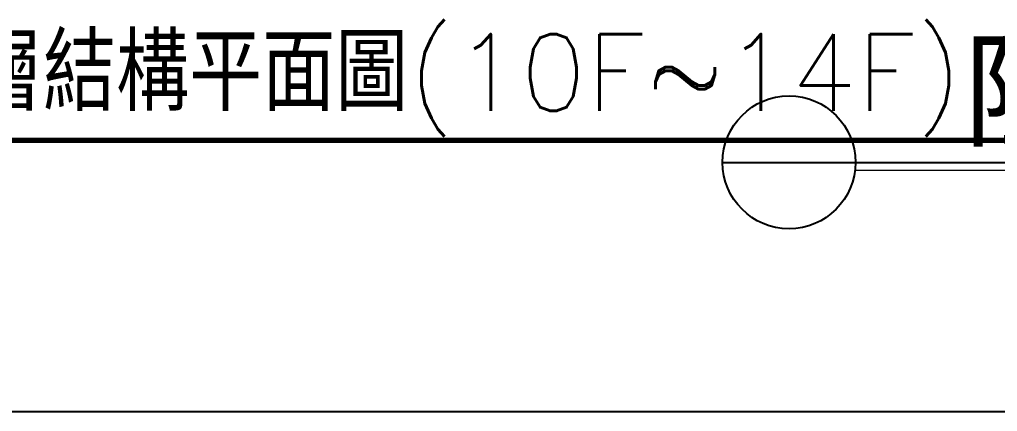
# Model space of a CAD drawing. Header units: millimetres. Extents: x -3377 to 119122, y -22007 to 15479.
# Drawn here: x 65267 to 66411, y 3880 to 4339 of the extents above; entities that cross this region are included whole.
import ezdxf

# ---------------------------------------------------------------- set-up
doc = ezdxf.new("R2010")
doc.units = ezdxf.units.MM
doc.header["$LTSCALE"] = 150
doc.header["$MEASUREMENT"] = 0
doc.layers.get('0').update_dxf_attribs({"plot": 0})
doc.layers.add('5', color=5, linetype='Continuous', lineweight=13)
doc.layers.add('LABEL', color=1, linetype='Continuous', plot=False)
doc.layers.add('S-ARCH', color=252, linetype='Continuous', plot=False)
doc.layers.add('S-TITLE', color=2, linetype='Continuous')
doc.layers.add('TEXT', color=2, linetype='Continuous')
doc.styles.add('CS4', font='romans.shx', dxfattribs={"width": 0.7, "height": 45, "bigfont": 'lsp.shx'})
doc.styles.add('CT', font='')
doc.styles.get('CT').set_extended_font_data('DFKai-SB')

# ---------------------------------------------------------------- blocks, each defined once
blk = doc.blocks.new('DwFm')
blk.add_lwpolyline([(-12110.4, -3880.1), (0, -3880.1)])
blk = doc.blocks.new('A$C536C7597')
at = {"layer": '5', "color": 252, "linetype": 'Continuous'}
blk.add_lwpolyline([(143.2, -1306.4), (1343.9, -1306.4)], dxfattribs=at)
at = {"layer": 'LABEL', "color": 252}
blk.add_lwpolyline([(-12.2, -1297.3), (1343.9, -1297.3)], dxfattribs=at)
at = {"layer": 'LABEL', "color": 252, "linetype": 'Continuous'}
blk.add_arc((65.5, -1297.3), 77.8, 180.0000014999924, 179.9999985000077, dxfattribs=at)
at = {"layer": 'TEXT', "color": 252, "linetype": 'Continuous', "style": 'CT', "width": 1}
blk.add_text('陸層至拾肆層平面圖', height=108, dxfattribs=at).set_placement((269.4, -1267))
blk = doc.blocks.new('2022-0217')
blk.add_blockref('A$C536C7597', (53991.1, -2290.9))

msp = doc.modelspace()

# ---------------------------------------------------------------- linework, layer by layer
at = {"layer": 'S-TITLE', "const_width": 6.25}
msp.add_lwpolyline([(64424.79, 4197.75), (67053.28, 4197.75)], dxfattribs=at)

# ---------------------------------------------------------------- block references
msp.add_blockref('DwFm', (72662.4, 7760.14))
at = {"layer": 'S-ARCH'}
msp.add_blockref('2022-0217', (12110.4, 7760.14), dxfattribs=at)

# ---------------------------------------------------------------- texts
at = {"layer": 'S-TITLE', "style": 'CS4'}
msp.add_text('十層至十四層結構平面圖(10F~14F)', height=90, dxfattribs=at).set_placement((64780.98, 4232.15))

doc.saveas('drawing.dxf')
